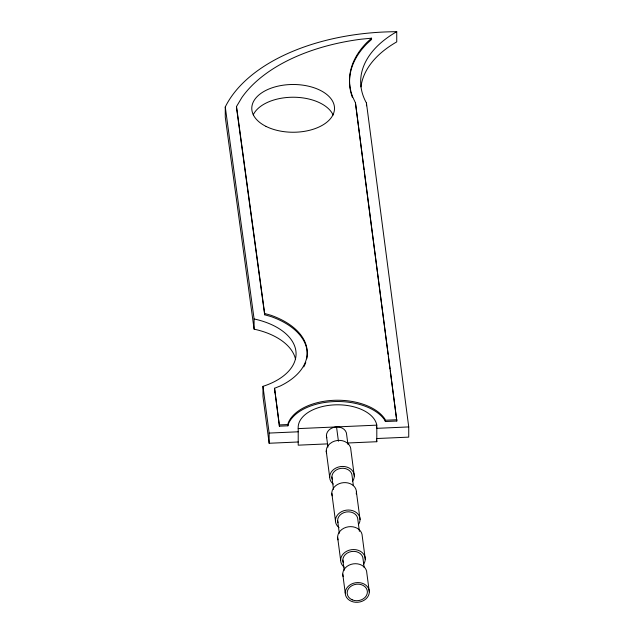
<?xml version="1.0" encoding="UTF-8"?>
<svg xmlns="http://www.w3.org/2000/svg" width="634" height="634" viewBox="0 0 634 634"><rect width="100%" height="100%" fill="white"/><g stroke="black" fill="none" stroke-linecap="round" stroke-linejoin="round"><path stroke-width="0.95" d="M371.564 38.183L361 39.213A168.367 97.2 0 0 0 241.831 97.581L236.522 106.504L264.663 313.513L270.877 315.249A75.612 43.659 0 0 1 280.212 386.011L274.538 388.262L279.372 426.183L287.923 425.81L288.09 423.354A50.633 29.227 0 0 1 333.753 400.323A50.633 29.227 0 0 1 384.933 419.098L385.409 421.523L396.821 421.024L355.452 102.843L352.686 96.931A132.783 76.659 0 0 1 366.801 42.557L371.564 38.183L371.564 39.451L366.801 43.833A132.783 76.659 0 0 0 349.58 83.395M287.923 425.81L288.09 424.629A50.633 29.227 0 0 1 333.753 401.599A50.633 29.227 0 0 1 384.933 420.374L385.409 421.523M274.538 388.262L279.372 424.915L287.923 424.534M385.409 420.247L396.821 419.748M327.691 443.879L298.21 445.171L298.21 428.608L376.802 425.152L376.802 441.716L347.345 443.015M360.968 86.898A121.657 70.239 0 0 1 396.741 41.892L396.741 31.7A179.493 103.627 0 0 0 225.268 106.948L254.091 318.957A64.454 37.216 0 0 1 295.888 351.014A64.454 37.216 0 0 1 262.975 386.344L269.141 433.07L298.21 431.794M376.802 438.53L408.732 437.127L408.732 426.928L376.802 428.338A39.427 22.761 0 0 0 376.398 426.69M262.975 386.344L262.975 396.543L269.141 443.261L298.21 441.985M236.522 107.772L264.663 314.789L270.877 316.524A75.612 43.659 0 0 1 306.745 358.789M295.579 359.454A64.454 37.216 0 0 0 254.091 329.157L225.268 117.147L225.268 106.948M354.303 475.991L350.871 449.934A12.355 10.057 -7.5 0 0 347.258 442.968L344.714 441.47A12.355 10.057 -7.5 0 0 332.398 442.017L329.846 443.729A12.355 10.057 -7.5 0 0 326.653 453.611M356.435 492.166L360.057 519.571M365.271 559.109L362.244 536.19A12.355 10.057 -7.5 0 0 348.32 526.806A12.355 10.057 -7.5 0 0 338.033 539.867M369.321 591.91A12.078 9.827 -7.5 0 0 351.26 584.168A12.078 9.827 -7.5 0 0 351.26 601.246A12.078 9.827 -7.5 0 0 369.321 591.91L366.824 573.041A12.078 9.827 -7.5 0 0 353.217 563.872A12.078 9.827 -7.5 0 0 343.16 576.639M347.915 444.307L346.655 434.758A10.144 8.258 -7.5 0 0 335.22 427.047A10.144 8.258 -7.5 0 0 326.764 437.777M353.36 485.604L352.108 476.086A10.144 8.258 -7.5 0 0 340.672 468.383A10.144 8.258 -7.5 0 0 332.216 479.106M359.399 531.403L357.853 519.666A10.144 8.258 -7.5 0 0 346.418 511.955A10.144 8.258 -7.5 0 0 337.97 522.685M364.17 567.557L363.068 559.204A10.144 8.258 -7.5 0 0 351.632 551.493A10.144 8.258 -7.5 0 0 343.184 562.223M336.535 426.92L338.429 441.24M326.423 435.645L327.937 447.105M331.875 476.982L333.508 489.345M337.621 520.554L339.301 533.265M342.836 560.091L344.183 570.307M342.748 574.103L345.237 592.972M326.241 451.02L329.672 477.077M331.804 493.252L335.426 520.657M337.613 537.275L340.64 560.187M396.741 31.7A121.657 70.239 0 0 0 366.452 103.025L408.732 426.928M364.035 169.849L355.452 102.843M364.288 171.814L377.357 271.891M377.61 273.848L388.111 354.303M388.365 356.268L390.029 369.02M390.29 370.985L396.821 421.024M366.452 103.025L366.452 105.807M279.372 424.915L279.372 426.183M274.538 390.465L274.538 392.319M269.141 433.07L269.141 443.261M264.663 313.513L264.663 314.789M254.091 318.957L254.091 329.157M236.522 106.504L236.522 109.627M305.754 362.426A75.612 43.659 0 0 1 303.773 366.888M352.369 97.343A132.783 76.659 0 0 1 350.8 92.152M350.602 91.28A132.783 76.659 0 0 1 349.627 84.274M298.21 428.608A39.427 22.761 0 0 1 334.601 404.864A39.427 22.761 0 0 1 376.802 425.152M253.243 114.841A41.361 23.878 0 0 1 293.312 97.232A41.361 23.878 0 0 1 333.143 115.023M376.398 440.067A39.427 22.761 0 0 1 376.802 441.716M333.278 484.051A12.355 10.057 -7.5 0 1 332.557 470.468A12.355 10.057 -7.5 0 1 349.057 467.963A12.355 10.057 -7.5 0 1 352.655 481.111M339.031 527.623A12.355 10.057 -7.5 0 1 338.302 514.047A12.355 10.057 -7.5 0 1 354.802 511.543A12.355 10.057 -7.5 0 1 358.4 524.683M332.224 495.843A12.355 10.057 -7.5 0 1 343.588 482.656A12.355 10.057 -7.5 0 1 356.253 493.926M344.246 567.161A12.355 10.057 -7.5 0 1 343.517 553.577A12.355 10.057 -7.5 0 1 360.017 551.073A12.355 10.057 -7.5 0 1 363.615 564.22M352.219 599.835A10.144 8.258 -7.5 0 0 367.395 591.997A10.144 8.258 -7.5 0 0 352.219 585.491A10.144 8.258 -7.5 0 0 352.219 599.835M266.034 126.404A41.361 23.878 0 0 0 333.753 112.907A41.361 23.878 0 0 0 279.649 85.796A41.361 23.878 0 0 0 266.034 126.404"/></g></svg>
